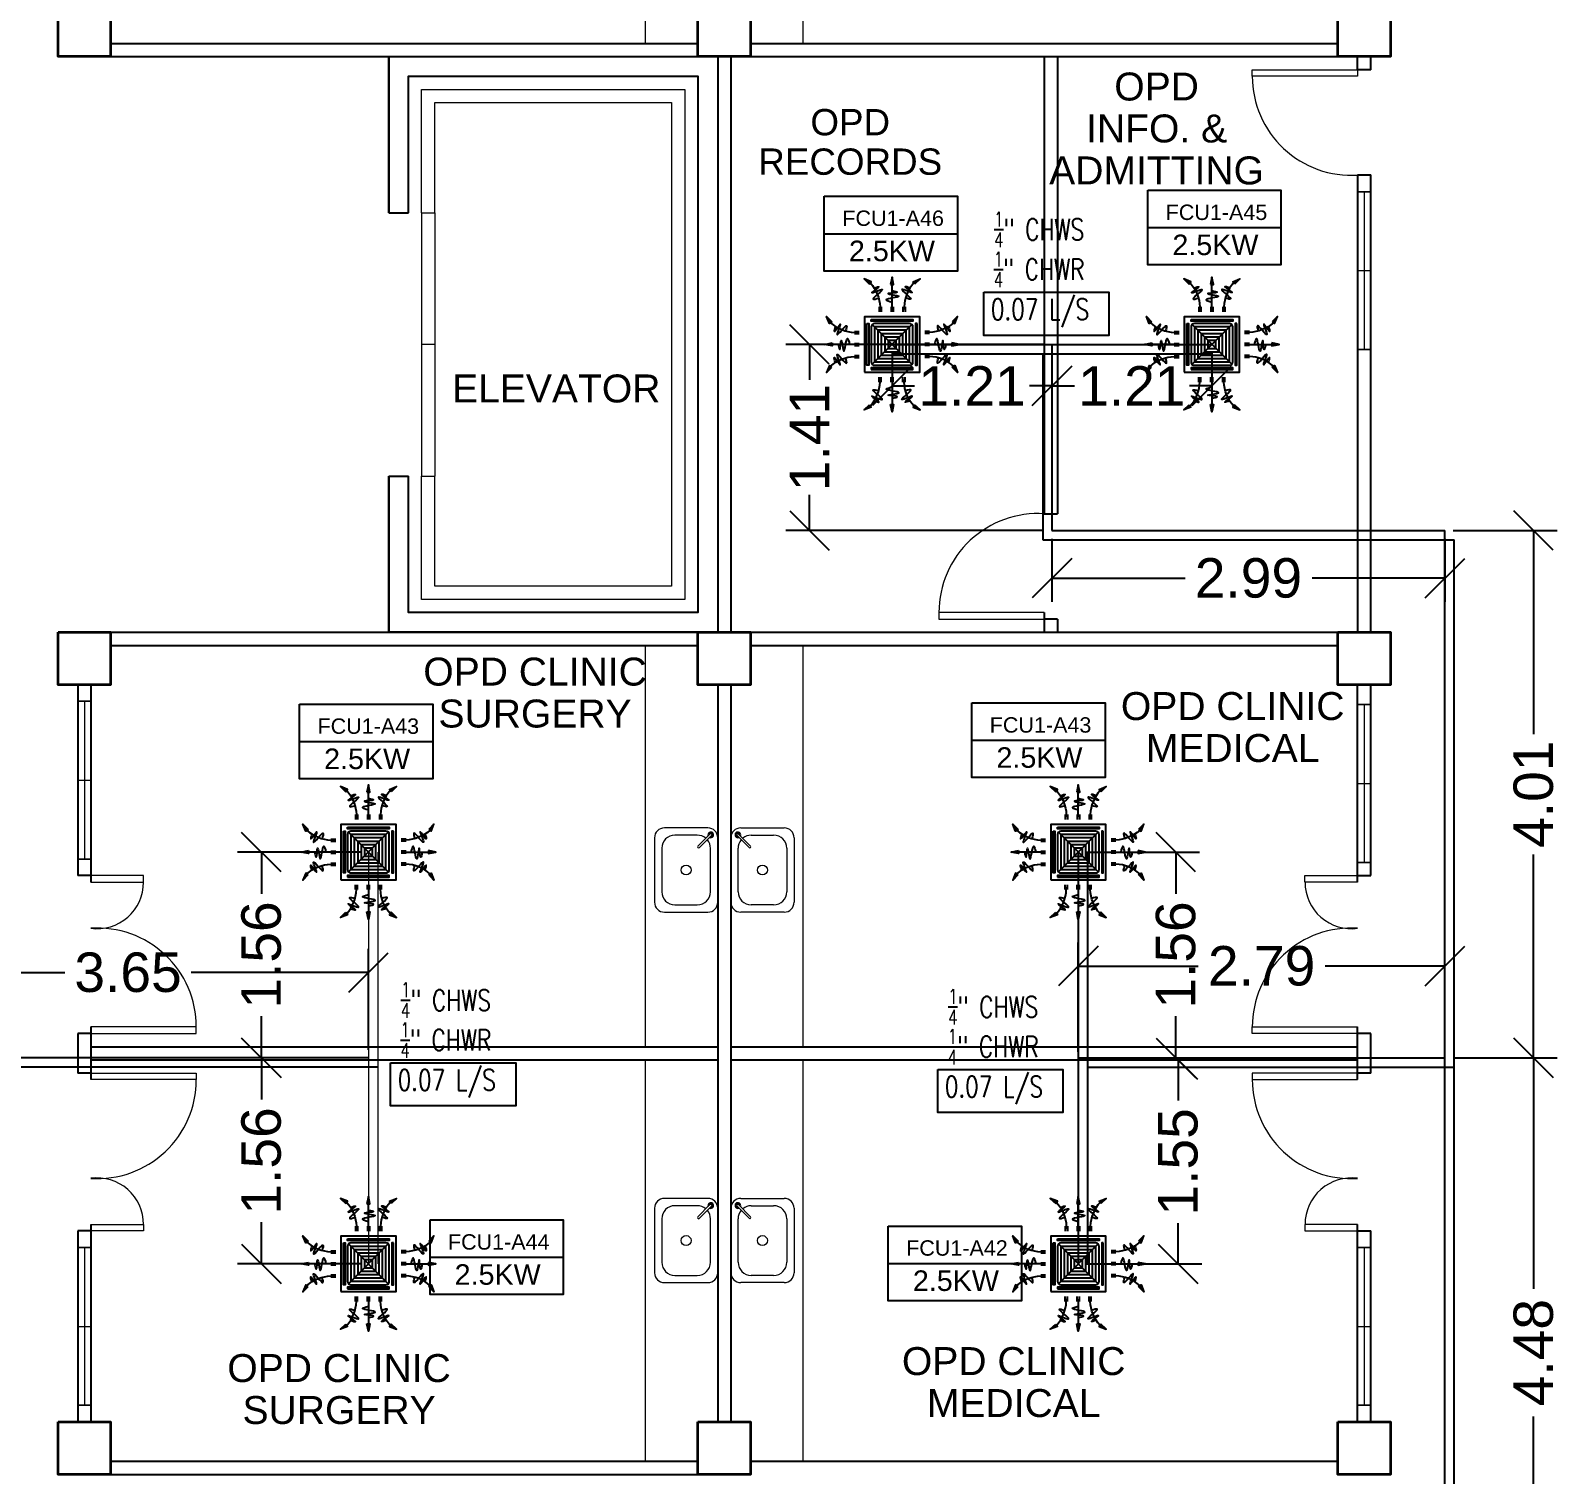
# Model space of a CAD drawing. Header units: millimetres. Extents: x 5 to 430, y 3 to 339.
# Drawn here: x 154.55 to 166.17, y 192.06 to 203.03 of the extents above; entities that cross this region are included whole.
import ezdxf

# ---------------------------------------------------------------- set-up
doc = ezdxf.new("R2010")
doc.units = ezdxf.units.MM
doc.header["$MEASUREMENT"] = 0
for name, color, linetype in [('AIR', 7, 'Continuous'), ('fcu line', 7, 'Continuous'), ('fcu return', 7, 'Continuous'), ('label', 7, 'Continuous'), ('Legends', 7, 'Continuous'), ('pipe label', 7, 'Continuous')]:
    doc.layers.add(name, color=color, linetype=linetype)
doc.styles.add('Arch-Dim', font='simplex.shx', dxfattribs={"width": 0.75})
doc.styles.get("Standard").update_dxf_attribs({"font": 'arial.ttf'})
doc.styles.add('SWISSLT175', font='swissl.ttf', dxfattribs={"height": 0.175})
doc.dimstyles.new('Copy of dimension', dxfattribs={"dimtxt": 0.3, "dimasz": 0.3, "dimexe": 0.18, "dimexo": 0.0625, "dimgap": 0.09, "dimtad": 0, "dimzin": 0, "dimdsep": 46, "dimtxsty": 'Standard', "dimblk": 'OBLIQUE', "dimcen": 0.09, "dimclrd": 256, "dimclre": 256, "dimclrt": 256, "dimadec": 0, "dimazin": 0, "dimtfac": 1, "dimtofl": 0, "dimtmove": 0, "dimatfit": 3, "dimldrblk": 'OBLIQUE', "dimfxl": 1, "dimtolj": 1, "dimtzin": 0, "dimarcsym": 0})

# ---------------------------------------------------------------- blocks, each defined once
blk = doc.blocks.new('FCU-13000P (CASSETTE SPLIT)')
at = {"layer": 'AIR', "ltscale": 3}
for p, q in [((0, 0.523), (0, 1)), ((-0.193, 0.558), (-0.193, 0.487)), ((-0.162, 0.558), (-0.162, 0.487)), ((-0.016, 0.558), (-0.016, 0.487)), ((0.016, 0.558), (0.016, 0.487)), ((0.162, 0.558), (0.162, 0.487)), ((0.193, 0.558), (0.193, 0.487)), ((-0.523, 0), (-1, 0)), ((-0.558, 0.193), (-0.487, 0.193)), ((-0.558, 0.162), (-0.487, 0.162)), ((-0.558, 0.016), (-0.487, 0.016)), ((0.558, 0.193), (0.487, 0.193)), ((0.558, 0.162), (0.487, 0.162)), ((0.558, 0.016), (0.487, 0.016)), ((0.523, 0), (1, 0)), ((-0.558, -0.016), (-0.487, -0.016)), ((-0.558, -0.162), (-0.487, -0.162)), ((-0.558, -0.193), (-0.487, -0.193)), ((0.558, -0.016), (0.487, -0.016)), ((0.558, -0.162), (0.487, -0.162)), ((0.558, -0.193), (0.487, -0.193)), ((-0.193, -0.558), (-0.193, -0.487)), ((-0.162, -0.558), (-0.162, -0.487)), ((-0.016, -0.558), (-0.016, -0.487)), ((0, -0.523), (0, -1)), ((0.016, -0.558), (0.016, -0.487)), ((0.162, -0.558), (0.162, -0.487)), ((0.193, -0.558), (0.193, -0.487))]:
    blk.add_line(p, q, dxfattribs=at)
at = {"layer": 'AIR'}
for p, q in [((0.295, -0.295), (-0.295, 0.295)), ((0.295, 0.295), (-0.295, -0.295))]:
    blk.add_line(p, q, dxfattribs=at)
at = {"layer": 'AIR', "ltscale": 3}
for points in [[(-0.335, 0.895), (-0.311, 0.932), (-0.416, 0.973)], [(-0.022, 0.89), (0.022, 0.89), (0, 1)], [(0.335, 0.895), (0.311, 0.932), (0.416, 0.973)], [(-0.895, 0.335), (-0.932, 0.311), (-0.973, 0.416)], [(0.895, 0.335), (0.932, 0.311), (0.973, 0.416)], [(-0.89, 0.022), (-0.89, -0.022), (-1, 0)], [(0.89, 0.022), (0.89, -0.022), (1, 0)], [(-0.895, -0.335), (-0.932, -0.311), (-0.973, -0.416)], [(0.895, -0.335), (0.932, -0.311), (0.973, -0.416)], [(-0.335, -0.895), (-0.311, -0.932), (-0.416, -0.973)], [(-0.022, -0.89), (0.022, -0.89), (0, -1)], [(0.335, -0.895), (0.311, -0.932), (0.416, -0.973)]]:
    blk.add_lwpolyline(points, close=True, dxfattribs=at)
at = {"layer": 'AIR'}
for points in [[(-0.323, 0.914, -0.171809), (-0.178, 0.558), (-0.178, 0.522)], [(0.323, 0.914, 0.171809), (0.178, 0.558), (0.178, 0.522)], [(-0.914, 0.323, 0.171809), (-0.558, 0.178), (-0.522, 0.178)], [(0.914, 0.323, -0.171809), (0.558, 0.178), (0.522, 0.178)], [(-0.914, -0.323, -0.171809), (-0.558, -0.178), (-0.522, -0.178)], [(0.914, -0.323, 0.171809), (0.558, -0.178), (0.522, -0.178)], [(-0.323, -0.914, 0.171809), (-0.178, -0.558), (-0.178, -0.522)], [(0.323, -0.914, -0.171809), (0.178, -0.558), (0.178, -0.522)]]:
    blk.add_lwpolyline(points, format="xyb", dxfattribs=at)
for points in [[(-0.41, -0.41), (0.41, -0.41), (0.41, 0.41), (-0.41, 0.41)], [(-0.373, 0.31), (-0.348, 0.31), (-0.348, -0.31), (-0.373, -0.31)], [(-0.31, 0.372), (0.31, 0.372), (0.31, 0.348), (-0.31, 0.348)], [(-0.26, -0.26), (0.26, -0.26), (0.26, 0.26), (-0.26, 0.26)], [(0.372, 0.31), (0.348, 0.31), (0.348, -0.31), (0.372, -0.31)], [(-0.21, -0.21), (0.21, -0.21), (0.21, 0.21), (-0.21, 0.21)], [(-0.16, -0.16), (0.16, -0.16), (0.16, 0.16), (-0.16, 0.16)], [(-0.11, -0.11), (0.11, -0.11), (0.11, 0.11), (-0.11, 0.11)], [(-0.06, -0.06), (0.06, -0.06), (0.06, 0.06), (-0.06, 0.06)], [(-0.31, -0.373), (0.31, -0.373), (0.31, -0.348), (-0.31, -0.348)]]:
    blk.add_lwpolyline(points, close=True, dxfattribs=at)
blk.add_lwpolyline([(-0.26, -0.31), (0.26, -0.31, 0.414214), (0.31, -0.26), (0.31, 0.26, 0.414214), (0.26, 0.31), (-0.26, 0.31, 0.414214), (-0.31, 0.26), (-0.31, -0.26, 0.414214)], format="xyb", close=True, dxfattribs=at)
at = {"layer": 'AIR', "ltscale": 3}
for points in [[(-0.268, 0.84), (-0.231, 0.852), (-0.134, 0.882), (-0.422, 0.704), (0.005, 0.903), (-0.358, 0.645), (-0.239, 0.678), (-0.199, 0.69)], [(0.268, 0.84), (0.231, 0.852), (0.134, 0.882), (0.422, 0.704), (-0.005, 0.903), (0.358, 0.645), (0.239, 0.678), (0.199, 0.69)], [(-0.84, 0.268), (-0.852, 0.231), (-0.882, 0.134), (-0.704, 0.422), (-0.903, -0.005), (-0.645, 0.358), (-0.678, 0.239), (-0.69, 0.199)], [(0.84, 0.268), (0.852, 0.231), (0.882, 0.134), (0.704, 0.422), (0.903, -0.005), (0.645, 0.358), (0.678, 0.239), (0.69, 0.199)], [(-0.84, -0.268), (-0.852, -0.231), (-0.882, -0.134), (-0.704, -0.422), (-0.903, 0.005), (-0.645, -0.358), (-0.678, -0.239), (-0.69, -0.199)], [(0.84, -0.268), (0.852, -0.231), (0.882, -0.134), (0.704, -0.422), (0.903, 0.005), (0.645, -0.358), (0.678, -0.239), (0.69, -0.199)], [(-0.268, -0.84), (-0.231, -0.852), (-0.134, -0.882), (-0.422, -0.704), (0.005, -0.903), (-0.358, -0.645), (-0.239, -0.678), (-0.199, -0.69)], [(0.268, -0.84), (0.231, -0.852), (0.134, -0.882), (0.422, -0.704), (-0.005, -0.903), (0.358, -0.645), (0.239, -0.678), (0.199, -0.69)]]:
    blk.add_open_spline(points, degree=3, knots=[0.0032834, 0.0032834, 0.0032834, 0.0032834, 0.0712567, 0.1924075, 0.3347111, 0.5062145, 0.5813292, 0.5813292, 0.5813292, 0.5813292], dxfattribs=at)
for points in [[(0, 0.8), (0.077, 0.776), (-0.058, 0.755), (0.098, 0.718), (-0.087, 0.663), (0, 0.631)], [(-0.8, 0), (-0.776, -0.077), (-0.755, 0.058), (-0.718, -0.098), (-0.663, 0.087), (-0.631, 0)], [(0.8, 0), (0.776, -0.077), (0.755, 0.058), (0.718, -0.098), (0.663, 0.087), (0.631, 0)], [(0, -0.8), (0.077, -0.776), (-0.058, -0.755), (0.098, -0.718), (-0.087, -0.663), (0, -0.631)]]:
    blk.add_spline(points, degree=3, dxfattribs=at)
for points in [[(-0.416, 0.973), (-0.335, 0.895), (-0.311, 0.932)], [(0, 1), (-0.022, 0.89), (0.022, 0.89)], [(0.416, 0.973), (0.335, 0.895), (0.311, 0.932)], [(-0.973, 0.416), (-0.895, 0.335), (-0.932, 0.311)], [(0.973, 0.416), (0.895, 0.335), (0.932, 0.311)], [(-1, 0), (-0.89, 0.022), (-0.89, -0.022)], [(1, 0), (0.89, 0.022), (0.89, -0.022)], [(-0.973, -0.416), (-0.895, -0.335), (-0.932, -0.311)], [(0.973, -0.416), (0.895, -0.335), (0.932, -0.311)], [(-0.416, -0.973), (-0.335, -0.895), (-0.311, -0.932)], [(0, -1), (-0.022, -0.89), (0.022, -0.89)], [(0.416, -0.973), (0.335, -0.895), (0.311, -0.932)]]:
    blk.add_solid(points, dxfattribs=at)
blk = doc.blocks.new('_Oblique')
at = {"color": 0, "linetype": 'ByBlock', "lineweight": -2}
blk.add_line((-0.5, -0.5), (0.5, 0.5), dxfattribs=at)
blk = doc.blocks.new('*D190')
at = {"layer": 'Defpoints', "color": 0, "transparency": 16777216}
for p in [(157.121, 195.874), (153.467, 195.225), (157.121, 195.225)]:
    blk.add_point(p, dxfattribs=at)
at = {"layer": 'Legends', "lineweight": -2, "transparency": 16777216}
for p, q in [((153.467, 195.287), (153.467, 196.054)), ((157.121, 195.287), (157.121, 196.054)), ((153.467, 195.874), (154.813, 195.874)), ((157.121, 195.874), (155.774, 195.874))]:
    blk.add_line(p, q, dxfattribs=at)
at = {"layer": 'Legends', "lineweight": -2, "transparency": 16777216, "xscale": 0.3, "yscale": 0.3, "zscale": 0.3, "rotation": 180}
blk.add_blockref('_Oblique', (153.467, 195.874), dxfattribs=at)
at = {"layer": 'Legends', "lineweight": -2, "transparency": 16777216, "xscale": 0.3, "yscale": 0.3, "zscale": 0.3}
blk.add_blockref('_Oblique', (157.121, 195.874), dxfattribs=at)
at = {"layer": 'Legends', "transparency": 16777216, "insert": (155.294, 195.874), "char_height": 0.3, "attachment_point": 5}
blk.add_mtext('\\A1;3.65', dxfattribs=at)
blk = doc.blocks.new('*D191')
at = {"layer": 'Defpoints', "color": 0, "transparency": 16777216}
for p in [(156.307, 196.789), (157.121, 196.789), (157.121, 195.225)]:
    blk.add_point(p, dxfattribs=at)
at = {"layer": 'Legends', "lineweight": -2, "transparency": 16777216}
for p, q in [((157.059, 196.789), (156.127, 196.789)), ((156.307, 196.789), (156.307, 196.472)), ((156.307, 195.225), (156.307, 195.541)), ((157.059, 195.225), (156.127, 195.225))]:
    blk.add_line(p, q, dxfattribs=at)
at = {"layer": 'Legends', "lineweight": -2, "transparency": 16777216, "xscale": 0.3, "yscale": 0.3, "zscale": 0.3}
for p, rotation in [((156.307, 196.789), 90), ((156.307, 195.225), 270)]:
    blk.add_blockref('_Oblique', p, dxfattribs=dict(at, rotation=rotation))
at = {"layer": 'Legends', "transparency": 16777216, "insert": (156.307, 196.007), "char_height": 0.3, "attachment_point": 5, "rotation": 90}
blk.add_mtext('\\A1;1.56', dxfattribs=at)
blk = doc.blocks.new('*D192')
at = {"layer": 'Defpoints', "color": 0, "transparency": 16777216}
for p in [(157.121, 195.225), (156.307, 193.66), (157.121, 193.66)]:
    blk.add_point(p, dxfattribs=at)
at = {"layer": 'Legends', "lineweight": -2, "transparency": 16777216}
for p, q in [((157.059, 195.225), (156.127, 195.225)), ((156.307, 195.225), (156.307, 194.908)), ((156.307, 193.66), (156.307, 193.977)), ((157.059, 193.66), (156.127, 193.66))]:
    blk.add_line(p, q, dxfattribs=at)
at = {"layer": 'Legends', "lineweight": -2, "transparency": 16777216, "xscale": 0.3, "yscale": 0.3, "zscale": 0.3}
for p, rotation in [((156.307, 195.225), 90), ((156.307, 193.66), 270)]:
    blk.add_blockref('_Oblique', p, dxfattribs=dict(at, rotation=rotation))
at = {"layer": 'Legends', "transparency": 16777216, "insert": (156.307, 194.442), "char_height": 0.3, "attachment_point": 5, "rotation": 90}
blk.add_mtext('\\A1;1.56', dxfattribs=at)
blk = doc.blocks.new('*D199')
at = {"layer": 'Defpoints', "color": 0, "transparency": 16777216}
for p in [(165.301, 195.225), (165.974, 195.225), (165.301, 190.745)]:
    blk.add_point(p, dxfattribs=at)
at = {"layer": 'Legends', "lineweight": -2, "transparency": 16777216}
for p, q in [((165.364, 195.225), (166.154, 195.225)), ((165.974, 195.225), (165.974, 193.471)), ((165.974, 190.745), (165.974, 192.499)), ((165.364, 190.745), (166.154, 190.745))]:
    blk.add_line(p, q, dxfattribs=at)
at = {"layer": 'Legends', "lineweight": -2, "transparency": 16777216, "xscale": 0.3, "yscale": 0.3, "zscale": 0.3}
for p, rotation in [((165.974, 195.225), 90), ((165.974, 190.745), 270)]:
    blk.add_blockref('_Oblique', p, dxfattribs=dict(at, rotation=rotation))
at = {"layer": 'Legends', "transparency": 16777216, "insert": (165.974, 192.985), "char_height": 0.3, "attachment_point": 5, "rotation": 90}
blk.add_mtext('\\A1;4.48', dxfattribs=at)
blk = doc.blocks.new('*D200')
at = {"layer": 'Defpoints', "color": 0, "transparency": 16777216}
for p in [(165.301, 195.923), (162.515, 195.21), (165.301, 195.225)]:
    blk.add_point(p, dxfattribs=at)
at = {"layer": 'Legends', "lineweight": -2, "transparency": 16777216}
for p, q in [((162.515, 195.272), (162.515, 196.103)), ((165.301, 195.287), (165.301, 196.103)), ((162.515, 195.923), (163.426, 195.923)), ((165.301, 195.923), (164.391, 195.923))]:
    blk.add_line(p, q, dxfattribs=at)
at = {"layer": 'Legends', "lineweight": -2, "transparency": 16777216, "xscale": 0.3, "yscale": 0.3, "zscale": 0.3, "rotation": 180}
blk.add_blockref('_Oblique', (162.515, 195.923), dxfattribs=at)
at = {"layer": 'Legends', "lineweight": -2, "transparency": 16777216, "xscale": 0.3, "yscale": 0.3, "zscale": 0.3}
blk.add_blockref('_Oblique', (165.301, 195.923), dxfattribs=at)
at = {"layer": 'Legends', "transparency": 16777216, "insert": (163.908, 195.923), "char_height": 0.3, "attachment_point": 5}
blk.add_mtext('\\A1;2.79', dxfattribs=at)
blk = doc.blocks.new('*D201')
at = {"layer": 'Defpoints', "color": 0, "transparency": 16777216}
for p in [(162.515, 195.21), (162.515, 193.66), (163.273, 193.66)]:
    blk.add_point(p, dxfattribs=at)
at = {"layer": 'Legends', "lineweight": -2, "transparency": 16777216}
for p, q in [((162.577, 195.21), (163.453, 195.21)), ((163.273, 195.21), (163.273, 194.901)), ((163.273, 193.66), (163.273, 193.968)), ((162.577, 193.66), (163.453, 193.66))]:
    blk.add_line(p, q, dxfattribs=at)
at = {"layer": 'Legends', "lineweight": -2, "transparency": 16777216, "xscale": 0.3, "yscale": 0.3, "zscale": 0.3}
for p, rotation in [((163.273, 195.21), 90), ((163.273, 193.66), 270)]:
    blk.add_blockref('_Oblique', p, dxfattribs=dict(at, rotation=rotation))
at = {"layer": 'Legends', "transparency": 16777216, "insert": (163.273, 194.435), "char_height": 0.3, "attachment_point": 5, "rotation": 90}
blk.add_mtext('\\A1;1.55', dxfattribs=at)
blk = doc.blocks.new('*D202')
at = {"layer": 'Defpoints', "color": 0, "transparency": 16777216}
for p in [(162.515, 196.789), (163.256, 196.789), (162.515, 195.225)]:
    blk.add_point(p, dxfattribs=at)
at = {"layer": 'Legends', "lineweight": -2, "transparency": 16777216}
for p, q in [((162.577, 196.789), (163.436, 196.789)), ((163.256, 196.789), (163.256, 196.472)), ((163.256, 195.225), (163.256, 195.541)), ((162.577, 195.225), (163.436, 195.225))]:
    blk.add_line(p, q, dxfattribs=at)
at = {"layer": 'Legends', "lineweight": -2, "transparency": 16777216, "xscale": 0.3, "yscale": 0.3, "zscale": 0.3}
for p, rotation in [((163.256, 196.789), 90), ((163.256, 195.225), 270)]:
    blk.add_blockref('_Oblique', p, dxfattribs=dict(at, rotation=rotation))
at = {"layer": 'Legends', "transparency": 16777216, "insert": (163.256, 196.007), "char_height": 0.3, "attachment_point": 5, "rotation": 90}
blk.add_mtext('\\A1;1.56', dxfattribs=at)
blk = doc.blocks.new('*D203')
at = {"layer": 'Defpoints', "color": 0, "transparency": 16777216}
for p in [(165.301, 199.233), (165.974, 199.233), (165.301, 195.225)]:
    blk.add_point(p, dxfattribs=at)
at = {"layer": 'Legends', "lineweight": -2, "transparency": 16777216}
for p, q in [((165.364, 199.233), (166.154, 199.233)), ((165.974, 199.233), (165.974, 197.686)), ((165.974, 195.225), (165.974, 196.772)), ((165.364, 195.225), (166.154, 195.225))]:
    blk.add_line(p, q, dxfattribs=at)
at = {"layer": 'Legends', "lineweight": -2, "transparency": 16777216, "xscale": 0.3, "yscale": 0.3, "zscale": 0.3}
for p, rotation in [((165.974, 199.233), 90), ((165.974, 195.225), 270)]:
    blk.add_blockref('_Oblique', p, dxfattribs=dict(at, rotation=rotation))
at = {"layer": 'Legends', "transparency": 16777216, "insert": (165.974, 197.229), "char_height": 0.3, "attachment_point": 5, "rotation": 90}
blk.add_mtext('\\A1;4.01', dxfattribs=at)
blk = doc.blocks.new('*D204')
at = {"layer": 'Defpoints', "color": 0, "transparency": 16777216}
for p in [(162.315, 199.233), (165.301, 199.233), (162.315, 198.871)]:
    blk.add_point(p, dxfattribs=at)
at = {"layer": 'Legends', "lineweight": -2, "transparency": 16777216}
for p, q in [((162.315, 199.171), (162.315, 198.691)), ((165.301, 199.171), (165.301, 198.691)), ((162.315, 198.871), (163.326, 198.871)), ((165.301, 198.871), (164.291, 198.871))]:
    blk.add_line(p, q, dxfattribs=at)
at = {"layer": 'Legends', "lineweight": -2, "transparency": 16777216, "xscale": 0.3, "yscale": 0.3, "zscale": 0.3, "rotation": 180}
blk.add_blockref('_Oblique', (162.315, 198.871), dxfattribs=at)
at = {"layer": 'Legends', "lineweight": -2, "transparency": 16777216, "xscale": 0.3, "yscale": 0.3, "zscale": 0.3}
blk.add_blockref('_Oblique', (165.301, 198.871), dxfattribs=at)
at = {"layer": 'Legends', "transparency": 16777216, "insert": (163.808, 198.871), "char_height": 0.3, "attachment_point": 5}
blk.add_mtext('\\A1;2.99', dxfattribs=at)
blk = doc.blocks.new('*D205')
at = {"layer": 'Defpoints', "color": 0, "transparency": 16777216}
for p in [(160.472, 200.647), (162.315, 200.647), (162.315, 199.233)]:
    blk.add_point(p, dxfattribs=at)
at = {"layer": 'Legends', "lineweight": -2, "transparency": 16777216}
for p, q in [((162.252, 200.647), (160.292, 200.647)), ((160.472, 200.647), (160.472, 200.377)), ((160.472, 199.233), (160.472, 199.504)), ((162.252, 199.233), (160.292, 199.233))]:
    blk.add_line(p, q, dxfattribs=at)
at = {"layer": 'Legends', "lineweight": -2, "transparency": 16777216, "xscale": 0.3, "yscale": 0.3, "zscale": 0.3}
for p, rotation in [((160.472, 200.647), 90), ((160.472, 199.233), 270)]:
    blk.add_blockref('_Oblique', p, dxfattribs=dict(at, rotation=rotation))
at = {"layer": 'Legends', "transparency": 16777216, "insert": (160.472, 199.94), "char_height": 0.3, "attachment_point": 5, "rotation": 90}
blk.add_mtext('\\A1;1.41', dxfattribs=at)
blk = doc.blocks.new('*D206')
at = {"layer": 'Defpoints', "color": 0, "transparency": 16777216}
for p in [(161.1, 200.647), (162.315, 200.647), (161.1, 200.332)]:
    blk.add_point(p, dxfattribs=at)
at = {"layer": 'Legends', "lineweight": -2, "transparency": 16777216}
for p, q in [((161.1, 200.585), (161.1, 200.152)), ((162.315, 200.585), (162.315, 200.152)), ((161.1, 200.332), (161.271, 200.332)), ((162.315, 200.332), (162.144, 200.332))]:
    blk.add_line(p, q, dxfattribs=at)
at = {"layer": 'Legends', "lineweight": -2, "transparency": 16777216, "xscale": 0.3, "yscale": 0.3, "zscale": 0.3, "rotation": 180}
blk.add_blockref('_Oblique', (161.1, 200.332), dxfattribs=at)
at = {"layer": 'Legends', "lineweight": -2, "transparency": 16777216, "xscale": 0.3, "yscale": 0.3, "zscale": 0.3}
blk.add_blockref('_Oblique', (162.315, 200.332), dxfattribs=at)
at = {"layer": 'Legends', "transparency": 16777216, "insert": (161.708, 200.332), "char_height": 0.3, "attachment_point": 5}
blk.add_mtext('\\A1;1.21', dxfattribs=at)
blk = doc.blocks.new('*D207')
at = {"layer": 'Defpoints', "color": 0, "transparency": 16777216}
for p in [(162.315, 200.647), (163.53, 200.647), (163.53, 200.332)]:
    blk.add_point(p, dxfattribs=at)
at = {"layer": 'Legends', "lineweight": -2, "transparency": 16777216}
for p, q in [((162.315, 200.585), (162.315, 200.152)), ((163.53, 200.585), (163.53, 200.152)), ((162.315, 200.332), (162.486, 200.332)), ((163.53, 200.332), (163.359, 200.332))]:
    blk.add_line(p, q, dxfattribs=at)
at = {"layer": 'Legends', "lineweight": -2, "transparency": 16777216, "xscale": 0.3, "yscale": 0.3, "zscale": 0.3, "rotation": 180}
blk.add_blockref('_Oblique', (162.315, 200.332), dxfattribs=at)
at = {"layer": 'Legends', "lineweight": -2, "transparency": 16777216, "xscale": 0.3, "yscale": 0.3, "zscale": 0.3}
blk.add_blockref('_Oblique', (163.53, 200.332), dxfattribs=at)
at = {"layer": 'Legends', "transparency": 16777216, "insert": (162.922, 200.332), "char_height": 0.3, "attachment_point": 5}
blk.add_mtext('\\A1;1.21', dxfattribs=at)

msp = doc.modelspace()

# ---------------------------------------------------------------- linework, layer by layer
at = {"color": 8, "lineweight": 9}
for p, q in [((159.225, 202.935), (159.225, 205.973)), ((160.425, 202.935), (160.425, 205.973)), ((157.525, 201.647), (157.625, 201.647)), ((157.525, 201.647), (157.525, 199.647)), ((157.625, 201.647), (157.625, 199.647)), ((157.625, 200.647), (157.525, 200.647)), ((157.525, 199.647), (157.625, 199.647)), ((159.225, 195.31), (159.225, 198.36)), ((160.425, 195.31), (160.425, 198.36)), ((159.225, 192.16), (159.225, 195.21)), ((160.425, 192.16), (160.425, 195.21))]:
    msp.add_line(p, q, dxfattribs=at)
at = {"color": 8, "lineweight": 25}
for p, q in [((155.162, 202.935), (159.625, 202.935)), ((160.025, 202.935), (164.487, 202.935)), ((155.162, 202.835), (164.487, 202.835)), ((157.275, 202.835), (157.275, 201.647)), ((159.775, 202.835), (159.775, 198.46)), ((159.875, 202.835), (159.875, 198.46)), ((160.025, 202.835), (164.487, 202.835)), ((162.256, 202.835), (162.256, 199.36)), ((162.356, 202.835), (162.356, 199.36)), ((164.637, 202.735), (164.637, 202.835)), ((164.737, 202.735), (164.637, 202.735)), ((164.737, 202.735), (164.737, 202.835)), ((164.637, 201.935), (164.637, 198.46)), ((164.637, 201.935), (164.737, 201.935)), ((164.737, 198.46), (164.737, 201.935)), ((157.275, 201.647), (157.425, 201.647)), ((157.275, 199.647), (157.275, 198.46)), ((157.275, 199.647), (157.425, 199.647)), ((162.256, 199.36), (162.356, 199.36)), ((162.256, 198.61), (162.256, 198.46)), ((162.356, 198.56), (162.256, 198.56)), ((162.356, 198.56), (162.356, 198.46)), ((155.162, 198.46), (164.487, 198.46)), ((155.162, 198.36), (159.625, 198.36)), ((160.025, 198.36), (164.487, 198.36)), ((154.912, 198.06), (154.912, 196.61)), ((155.012, 198.06), (155.012, 196.56)), ((159.775, 198.06), (159.775, 192.46)), ((159.875, 198.06), (159.875, 192.46)), ((164.637, 196.56), (164.637, 198.06)), ((164.737, 196.61), (164.737, 198.06)), ((155.012, 196.61), (154.912, 196.61)), ((164.637, 196.61), (164.737, 196.61)), ((154.912, 195.41), (154.912, 195.11)), ((155.012, 195.41), (154.912, 195.41)), ((155.012, 195.46), (155.012, 195.06)), ((164.637, 195.06), (164.637, 195.46)), ((164.737, 195.41), (164.637, 195.41)), ((164.737, 195.11), (164.737, 195.41)), ((155.012, 195.31), (159.775, 195.31)), ((159.875, 195.31), (164.637, 195.31)), ((155.012, 195.21), (159.775, 195.21)), ((159.875, 195.21), (164.637, 195.21)), ((155.012, 195.11), (154.912, 195.11)), ((164.737, 195.11), (164.637, 195.11)), ((154.912, 193.91), (154.912, 192.46)), ((155.012, 193.91), (154.912, 193.91)), ((155.012, 193.96), (155.012, 192.46)), ((164.637, 192.46), (164.637, 193.96)), ((164.637, 193.91), (164.737, 193.91)), ((164.737, 192.46), (164.737, 193.91)), ((155.162, 192.16), (159.625, 192.16)), ((160.025, 192.16), (164.487, 192.16)), ((155.162, 192.06), (159.625, 192.06))]:
    msp.add_line(p, q, dxfattribs=at)
at = {"color": 8, "linetype": 'ByBlock', "lineweight": 9}
for p, q in [((164.737, 201.808), (164.637, 201.808)), ((164.637, 201.808), (164.637, 200.608)), ((164.687, 201.808), (164.687, 200.608)), ((164.737, 201.208), (164.737, 201.808)), ((164.637, 201.208), (164.737, 201.208)), ((164.637, 200.608), (164.737, 200.608)), ((155.012, 197.935), (154.912, 197.935)), ((154.912, 197.935), (154.912, 196.735)), ((154.962, 197.935), (154.962, 196.735)), ((155.012, 197.335), (155.012, 197.935)), ((164.737, 197.91), (164.637, 197.91)), ((164.637, 197.91), (164.637, 196.71)), ((164.687, 197.91), (164.687, 196.71)), ((164.737, 197.31), (164.737, 197.91)), ((154.912, 197.335), (155.012, 197.335)), ((164.637, 197.31), (164.737, 197.31)), ((154.912, 196.735), (155.012, 196.735)), ((164.637, 196.71), (164.737, 196.71)), ((155.012, 193.785), (154.912, 193.785)), ((154.912, 193.785), (154.912, 192.585)), ((154.962, 193.785), (154.962, 192.585)), ((155.012, 193.185), (155.012, 193.785)), ((164.737, 193.785), (164.637, 193.785)), ((164.637, 193.785), (164.637, 192.585)), ((164.687, 193.785), (164.687, 192.585)), ((164.737, 193.185), (164.737, 193.785)), ((154.912, 193.185), (155.012, 193.185)), ((164.637, 193.185), (164.737, 193.185)), ((154.912, 192.585), (155.012, 192.585)), ((164.637, 192.585), (164.737, 192.585))]:
    msp.add_line(p, q, dxfattribs=at)
at = {"color": 8, "lineweight": 9, "ltscale": 0.4}
for p, q in [((159.7, 196.973), (159.37, 196.973)), ((159.62, 196.918), (159.45, 196.918)), ((159.716, 196.926), (159.624, 196.835)), ((159.934, 196.926), (160.025, 196.835)), ((159.95, 196.973), (160.28, 196.973)), ((160.03, 196.918), (160.2, 196.918)), ((159.295, 196.898), (159.295, 196.408)), ((159.35, 196.818), (159.35, 196.488)), ((159.728, 196.914), (159.637, 196.823)), ((159.72, 196.488), (159.72, 196.818)), ((159.775, 196.408), (159.775, 196.898)), ((159.875, 196.408), (159.875, 196.898)), ((159.922, 196.914), (160.013, 196.823)), ((159.93, 196.488), (159.93, 196.818)), ((160.3, 196.818), (160.3, 196.488)), ((160.355, 196.898), (160.355, 196.408)), ((159.45, 196.388), (159.62, 196.388)), ((160.2, 196.388), (160.03, 196.388)), ((159.37, 196.333), (159.7, 196.333)), ((160.28, 196.333), (159.95, 196.333)), ((159.7, 194.157), (159.37, 194.157)), ((159.95, 194.157), (160.28, 194.157)), ((159.295, 194.082), (159.295, 193.592)), ((159.62, 194.102), (159.45, 194.102)), ((159.716, 194.11), (159.624, 194.018)), ((159.728, 194.097), (159.637, 194.006)), ((159.775, 193.592), (159.775, 194.082)), ((159.875, 193.592), (159.875, 194.082)), ((159.922, 194.097), (160.013, 194.006)), ((159.934, 194.11), (160.025, 194.018)), ((160.03, 194.102), (160.2, 194.102)), ((160.355, 194.082), (160.355, 193.592)), ((159.35, 194.002), (159.35, 193.672)), ((159.72, 193.672), (159.72, 194.002)), ((159.93, 193.672), (159.93, 194.002)), ((160.3, 194.002), (160.3, 193.672)), ((159.45, 193.572), (159.62, 193.572)), ((160.2, 193.572), (160.03, 193.572)), ((159.37, 193.517), (159.7, 193.517)), ((160.28, 193.517), (159.95, 193.517))]:
    msp.add_line(p, q, dxfattribs=at)
at = {"color": 8, "lineweight": 35}
for points in [[(154.762, 203.235), (155.162, 203.235), (155.162, 202.835), (154.762, 202.835)], [(159.625, 203.235), (160.025, 203.235), (160.025, 202.835), (159.625, 202.835)], [(164.487, 203.235), (164.887, 203.235), (164.887, 202.835), (164.487, 202.835)], [(154.762, 198.46), (155.162, 198.46), (155.162, 198.06), (154.762, 198.06)], [(159.625, 198.46), (160.025, 198.46), (160.025, 198.06), (159.625, 198.06)], [(164.487, 198.46), (164.887, 198.46), (164.887, 198.06), (164.487, 198.06)], [(154.762, 192.46), (155.162, 192.46), (155.162, 192.06), (154.762, 192.06)], [(159.625, 192.46), (160.025, 192.46), (160.025, 192.06), (159.625, 192.06)], [(164.487, 192.46), (164.887, 192.46), (164.887, 192.06), (164.487, 192.06)]]:
    msp.add_lwpolyline(points, close=True, dxfattribs=at)
at = {"color": 8, "lineweight": 25}
for points in [[(157.275, 201.647), (157.275, 202.835), (159.775, 202.835), (159.775, 198.46), (157.275, 198.46), (157.275, 199.647)], [(157.425, 201.647), (157.425, 202.685), (159.625, 202.685), (159.625, 198.61), (157.425, 198.61), (157.425, 199.647)]]:
    msp.add_lwpolyline(points, dxfattribs=at)
at = {"color": 8, "lineweight": 13, "ltscale": 0.03}
for points in [[(164.637, 202.735), (164.637, 202.685), (163.837, 202.685), (163.837, 202.735)], [(162.256, 198.56), (162.256, 198.61), (161.456, 198.61), (161.456, 198.56)], [(155.012, 196.61), (155.012, 196.56), (155.412, 196.56), (155.412, 196.61)], [(164.637, 196.61), (164.637, 196.56), (164.237, 196.56), (164.237, 196.61)], [(155.012, 195.46), (155.012, 195.41), (155.812, 195.41), (155.812, 195.46)], [(164.637, 195.46), (164.637, 195.41), (163.837, 195.41), (163.837, 195.46)], [(155.012, 195.06), (155.012, 195.11), (155.812, 195.11), (155.812, 195.06)], [(164.637, 195.06), (164.637, 195.11), (163.837, 195.11), (163.837, 195.06)], [(155.012, 193.91), (155.012, 193.96), (155.412, 193.96), (155.412, 193.91)], [(164.637, 193.91), (164.637, 193.96), (164.237, 193.96), (164.237, 193.91)]]:
    msp.add_lwpolyline(points, close=True, dxfattribs=at)
at = {"color": 8, "lineweight": 9}
for points in [[(157.525, 201.647), (157.525, 202.585), (159.525, 202.585), (159.525, 198.71), (157.525, 198.71), (157.525, 199.647)], [(157.625, 201.647), (157.625, 202.485), (159.425, 202.485), (159.425, 198.81), (157.625, 198.81), (157.625, 199.647)]]:
    msp.add_lwpolyline(points, dxfattribs=at)
for points in [[(164.637, 201.808), (164.737, 201.808), (164.737, 200.608), (164.637, 200.608)], [(154.912, 197.935), (155.012, 197.935), (155.012, 196.735), (154.912, 196.735)], [(164.637, 197.91), (164.737, 197.91), (164.737, 196.71), (164.637, 196.71)], [(154.912, 193.785), (155.012, 193.785), (155.012, 192.585), (154.912, 192.585)], [(164.637, 193.785), (164.737, 193.785), (164.737, 192.585), (164.637, 192.585)]]:
    msp.add_lwpolyline(points, close=True, dxfattribs=at)
at = {"color": 8, "lineweight": 9, "ltscale": 0.4}
for centre in [(159.535, 196.653), (160.115, 196.653), (159.535, 193.837), (160.115, 193.837)]:
    msp.add_circle(centre, 0.0375, dxfattribs=at)
at = {"color": 8, "lineweight": 13, "ltscale": 0.03}
for centre, radius, start, end in [((164.589, 202.685), 0.752, 180, 273.6952), ((162.208, 198.61), 0.752, 86.3048, 180), ((155.059, 196.56), 0.353, 262.3719, 0), ((164.591, 196.56), 0.353, 180, 277.6281), ((155.061, 195.46), 0.752, 0, 93.6952), ((164.589, 195.46), 0.752, 86.3048, 180), ((155.061, 195.06), 0.752, 266.3048, 0), ((164.589, 195.06), 0.752, 180, 273.6952), ((155.059, 193.96), 0.353, 0, 97.6281), ((164.591, 193.96), 0.353, 82.3719, 180)]:
    msp.add_arc(centre, radius, start, end, dxfattribs=at)
at = {"color": 8, "lineweight": 9, "ltscale": 0.4}
for centre, radius, start, end in [((159.37, 196.898), 0.075, 90, 180), ((159.45, 196.818), 0.1, 90, 180), ((159.62, 196.818), 0.1, 50.0132, 90), ((159.7, 196.898), 0.075, 0, 90), ((159.722, 196.92), 0.0217, 248.7565, 201.2435), ((159.722, 196.92), 0.0145, 262.0499, 187.9501), ((159.722, 196.92), 0.00874, 315, 135), ((159.95, 196.898), 0.075, 90, 180), ((159.928, 196.92), 0.0217, 338.7565, 291.2435), ((159.928, 196.92), 0.0145, 352.0499, 277.9501), ((159.928, 196.92), 0.00874, 45, 225), ((160.03, 196.818), 0.1, 90, 129.9868), ((160.2, 196.818), 0.1, 0, 90), ((160.28, 196.898), 0.075, 0, 90), ((159.631, 196.829), 0.00874, 135, 315), ((159.62, 196.818), 0.1, 0, 39.9868), ((160.03, 196.818), 0.1, 140.0132, 180), ((160.019, 196.829), 0.00874, 225, 45), ((159.45, 196.488), 0.1, 180, 270), ((159.62, 196.488), 0.1, 270, 0), ((160.03, 196.488), 0.1, 180, 270), ((160.2, 196.488), 0.1, 270, 0), ((159.37, 196.408), 0.075, 180, 270), ((159.7, 196.408), 0.075, 270, 0), ((159.95, 196.408), 0.075, 180, 270), ((160.28, 196.408), 0.075, 270, 0), ((159.37, 194.082), 0.075, 90, 180), ((159.7, 194.082), 0.075, 0, 90), ((159.95, 194.082), 0.075, 90, 180), ((160.28, 194.082), 0.075, 0, 90), ((159.45, 194.002), 0.1, 90, 180), ((159.62, 194.002), 0.1, 50.0132, 90), ((159.631, 194.012), 0.00874, 135, 315), ((159.62, 194.002), 0.1, 0, 39.9868), ((159.722, 194.103), 0.0217, 248.7565, 201.2435), ((159.722, 194.103), 0.0145, 262.0499, 187.9501), ((159.722, 194.103), 0.00874, 315, 135), ((159.928, 194.103), 0.0217, 338.7565, 291.2435), ((159.928, 194.103), 0.0145, 352.0499, 277.9501), ((159.928, 194.103), 0.00874, 45, 225), ((160.03, 194.002), 0.1, 140.0132, 180), ((160.03, 194.002), 0.1, 90, 129.9868), ((160.019, 194.012), 0.00874, 225, 45), ((160.2, 194.002), 0.1, 0, 90), ((159.45, 193.672), 0.1, 180, 270), ((159.62, 193.672), 0.1, 270, 0), ((160.03, 193.672), 0.1, 180, 270), ((160.2, 193.672), 0.1, 270, 0), ((159.37, 193.592), 0.075, 180, 270), ((159.7, 193.592), 0.075, 270, 0), ((159.95, 193.592), 0.075, 180, 270), ((160.28, 193.592), 0.075, 270, 0)]:
    msp.add_arc(centre, radius, start, end, dxfattribs=at)
at = {"layer": 'fcu line', "linetype": 'Continuous', "lineweight": 25}
msp.add_line((161.1, 200.647), (163.53, 200.647), dxfattribs=at)
at = {"layer": 'fcu line', "linetype": 'Continuous'}
for p, q in [((162.315, 200.647), (162.315, 199.233)), ((162.315, 199.233), (165.301, 199.233)), ((165.301, 190.745), (165.301, 199.233)), ((162.515, 196.789), (162.515, 193.66)), ((157.121, 195.225), (153.467, 195.225)), ((162.515, 195.225), (165.301, 195.225))]:
    msp.add_line(p, q, dxfattribs=at)
at = {"layer": 'fcu line', "linetype": 'Continuous', "lineweight": 0}
msp.add_line((157.121, 196.789), (157.121, 193.66), dxfattribs=at)
at = {"layer": 'fcu return', "linetype": 'Continuous', "lineweight": 25}
msp.add_line((161.1, 200.577), (163.53, 200.577), dxfattribs=at)
at = {"layer": 'fcu return', "linetype": 'Continuous'}
for p, q in [((162.245, 200.577), (162.245, 199.163)), ((162.245, 199.163), (165.371, 199.163)), ((165.371, 190.675), (165.371, 199.163)), ((162.585, 196.789), (162.585, 193.66)), ((157.191, 195.155), (153.537, 195.155)), ((162.585, 195.155), (165.371, 195.155))]:
    msp.add_line(p, q, dxfattribs=at)
at = {"layer": 'fcu return', "linetype": 'Continuous', "lineweight": 0}
msp.add_line((157.191, 196.789), (157.191, 193.66), dxfattribs=at)
at = {"layer": 'Legends', "linetype": 'Continuous', "lineweight": 25}
for p, q in [((160.585, 201.489), (161.598, 201.489)), ((163.043, 201.535), (164.055, 201.535)), ((156.598, 197.629), (157.61, 197.629)), ((161.706, 197.639), (162.718, 197.639)), ((157.589, 193.71), (158.601, 193.71)), ((161.071, 193.663), (162.083, 193.663))]:
    msp.add_line(p, q, dxfattribs=at)
at = {"layer": 'Legends'}
for points in [[(163.043, 201.819), (164.055, 201.819), (164.055, 201.251), (163.043, 201.251)], [(160.585, 201.773), (161.598, 201.773), (161.598, 201.205), (160.585, 201.205)], [(156.598, 197.913), (157.61, 197.913), (157.61, 197.345), (156.598, 197.345)], [(161.706, 197.923), (162.718, 197.923), (162.718, 197.355), (161.706, 197.355)], [(157.589, 193.994), (158.601, 193.994), (158.601, 193.426), (157.589, 193.426)], [(161.071, 193.947), (162.083, 193.947), (162.083, 193.379), (161.071, 193.379)]]:
    msp.add_lwpolyline(points, close=True, dxfattribs=at)
at = {"layer": 'pipe label', "color": 7, "linetype": 'Continuous', "lineweight": 25}
for points in [[(161.796, 201.044), (162.747, 201.044), (162.747, 200.716), (161.796, 200.716)], [(157.288, 195.188), (158.24, 195.188), (158.24, 194.86), (157.288, 194.86)], [(161.447, 195.136), (162.398, 195.136), (162.398, 194.809), (161.447, 194.809)]]:
    msp.add_lwpolyline(points, close=True, dxfattribs=at)

# ---------------------------------------------------------------- block references
at = {"layer": 'AIR', "xscale": 0.5113536813550488, "yscale": 0.5113536813550488, "zscale": 0.5113536813550488}
for p in [(161.1, 200.647), (163.53, 200.647), (157.121, 196.789), (162.515, 196.789), (157.121, 193.66), (162.515, 193.66)]:
    msp.add_blockref('FCU-13000P (CASSETTE SPLIT)', p, dxfattribs=at)

# ---------------------------------------------------------------- texts
at = {"layer": 'label', "color": 8, "linetype": 'ByBlock', "lineweight": 9, "ltscale": 0.4, "char_height": 0.2125, "attachment_point": 5, "line_spacing_factor": 0.9, "style": 'SWISSLT175'}
for s, insert in [('OPD\\PINFO. &\\PADMITTING', (163.11, 202.287)), ('OPD CLINIC\\PSURGERY', (158.387, 198)), ('OPD CLINIC\\PMEDICAL', (163.688, 197.738)), ('OPD CLINIC\\PSURGERY', (156.898, 192.707)), ('OPD CLINIC\\PMEDICAL', (162.024, 192.76))]:
    msp.add_mtext(s, dxfattribs=dict(at, insert=insert))
at = {"layer": 'label', "color": 8, "linetype": 'ByBlock', "lineweight": 25, "ltscale": 0.4, "insert": (160.782, 202.185), "char_height": 0.2, "attachment_point": 5, "line_spacing_factor": 0.9, "style": 'SWISSLT175'}
msp.add_mtext('OPD\\PRECORDS', dxfattribs=at)
at = {"layer": 'label', "color": 8, "lineweight": 9, "ltscale": 0.4, "insert": (158.548, 200.311), "char_height": 0.2125, "attachment_point": 5, "line_spacing_factor": 0.9, "style": 'SWISSLT175'}
msp.add_mtext('ELEVATOR', dxfattribs=at)
at = {"layer": 'Legends', "linetype": 'Continuous', "lineweight": 25, "attachment_point": 1}
for s, width, insert, char_height in [('FCU1-A45', 0.44811, (163.179, 201.71), 0.117), ('FCU1-A46', 0.44811, (160.722, 201.665), 0.117), ('2.5KW', 0.23674, (163.23, 201.482), 0.156), ('2.5KW', 0.23674, (160.772, 201.436), 0.156), ('FCU1-A43', 0.44811, (156.734, 197.805), 0.117), ('FCU1-A43', 0.44811, (161.842, 197.814), 0.117), ('2.5KW', 0.23674, (156.784, 197.576), 0.156), ('2.5KW', 0.23674, (161.893, 197.586), 0.156), ('FCU1-A44', 0.44811, (157.725, 193.885), 0.117), ('FCU1-A42', 0.44811, (161.207, 193.839), 0.117), ('2.5KW', 0.23674, (157.776, 193.657), 0.156), ('2.5KW', 0.23674, (161.258, 193.61), 0.156)]:
    msp.add_mtext_dynamic_manual_height_columns(s, width=width, gutter_width=1.011, heights=[0], dxfattribs=dict(at, insert=insert, char_height=char_height))
at = {"layer": 'pipe label', "color": 7, "linetype": 'Continuous', "lineweight": 25, "char_height": 0.16, "attachment_point": 1, "style": 'Arch-Dim'}
for s, width, insert in [('\\A1;{\\H0.7x;\\S1/4;}" CHWS', 0.88035, (161.875, 201.655)), ('\\A1;{\\H0.7x;\\S1/4;}" CHWR', 0.88035, (161.872, 201.352)), ('0.07 L/S', 0.89967, (161.851, 200.993)), ('\\A1;{\\H0.7x;\\S1/4;}" CHWS', 0.88035, (157.367, 195.798)), ('\\A1;{\\H0.7x;\\S1/4;}" CHWS', 0.88035, (161.526, 195.747)), ('\\A1;{\\H0.7x;\\S1/4;}" CHWR', 0.88035, (157.364, 195.495)), ('\\A1;{\\H0.7x;\\S1/4;}" CHWR', 0.88035, (161.523, 195.444)), ('0.07 L/S', 0.89967, (157.343, 195.137)), ('0.07 L/S', 0.89967, (161.501, 195.086))]:
    msp.add_mtext_dynamic_manual_height_columns(s, width=width, gutter_width=1.011, heights=[0], dxfattribs=dict(at, insert=insert))

# ---------------------------------------------------------------- dimensions: what is measured, and where the dimension line sits
at = {"layer": 'Legends'}
dim = msp.add_linear_dim(base=(160.472, 200.647), p1=(162.315, 199.233), p2=(162.315, 200.647), angle=90, dimstyle='Copy of dimension', dxfattribs=at)
dim.commit()
dim.dimension.update_dxf_attribs({"geometry": '*D205', "text_midpoint": (160.472, 199.94), "dimtype": 160})
dim = msp.add_linear_dim(base=(161.1003, 200.3316), p1=(162.3149, 200.6471), p2=(161.1003, 200.6471), dimstyle='Copy of dimension', dxfattribs=at)
dim.commit()
dim.dimension.update_dxf_attribs({"geometry": '*D206', "text_midpoint": (161.7076, 200.3316), "dimtype": 160})
for base, p1, p2, picture, middle in [((163.5295, 200.3316), (162.3149, 200.6471), (163.5295, 200.6471), '*D207', (162.9222, 200.3316)), ((162.315, 198.871), (165.301, 199.233), (162.315, 199.233), '*D204', (163.808, 198.871)), ((165.301, 195.923), (162.515, 195.21), (165.301, 195.225), '*D200', (163.908, 195.923)), ((157.121, 195.874), (153.467, 195.225), (157.121, 195.225), '*D190', (155.294, 195.874))]:
    dim = msp.add_linear_dim(base=base, p1=p1, p2=p2, dimstyle='Copy of dimension', dxfattribs=at)
    dim.commit()
    dim.dimension.update_dxf_attribs({"geometry": picture, "text_midpoint": middle})
for base, p1, p2, picture, middle in [((165.974, 199.233), (165.301, 195.225), (165.301, 199.233), '*D203', (165.974, 197.229)), ((156.307, 196.789), (157.121, 195.225), (157.121, 196.789), '*D191', (156.307, 196.007)), ((163.256, 196.789), (162.515, 195.225), (162.515, 196.789), '*D202', (163.256, 196.007)), ((156.3069, 193.66), (157.1211, 195.2246), (157.1211, 193.66), '*D192', (156.3069, 194.4423)), ((163.273, 193.66), (162.515, 195.21), (162.515, 193.66), '*D201', (163.273, 194.435)), ((165.974, 195.225), (165.301, 190.745), (165.301, 195.225), '*D199', (165.974, 192.985))]:
    dim = msp.add_linear_dim(base=base, p1=p1, p2=p2, angle=90, dimstyle='Copy of dimension', dxfattribs=at)
    dim.commit()
    dim.dimension.update_dxf_attribs({"geometry": picture, "text_midpoint": middle})

doc.saveas('drawing.dxf')
